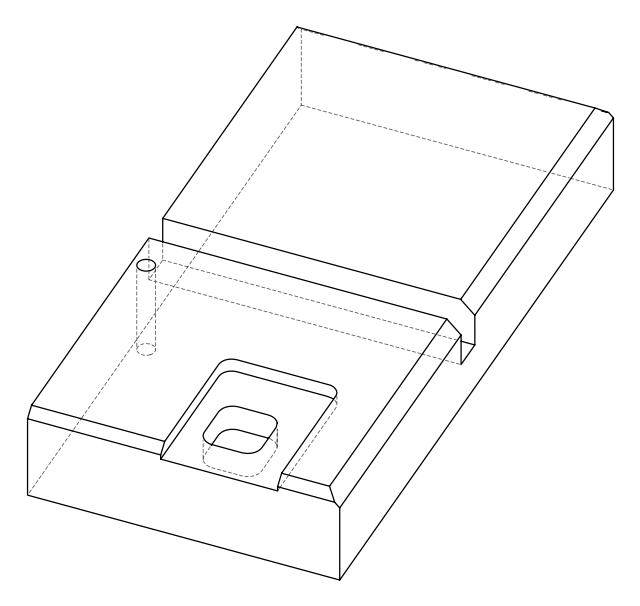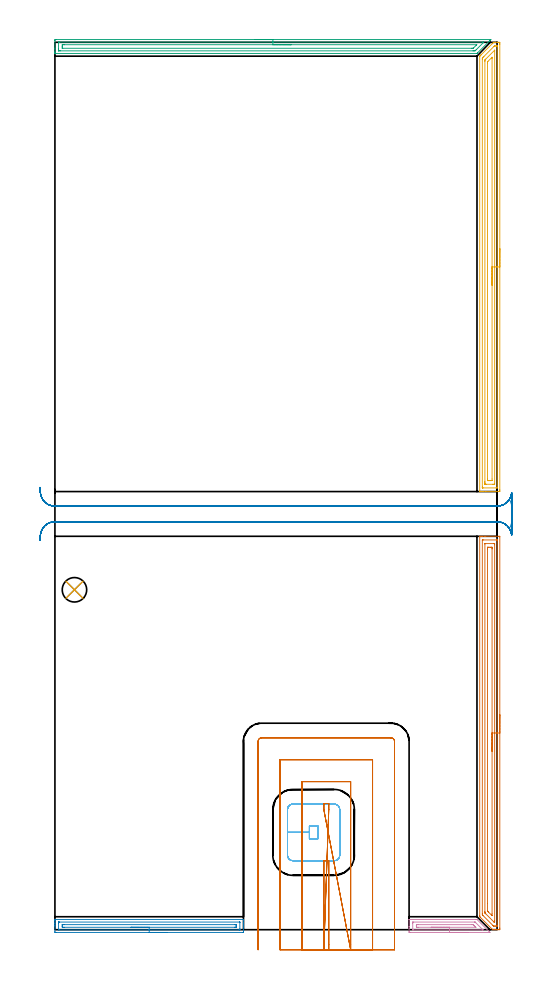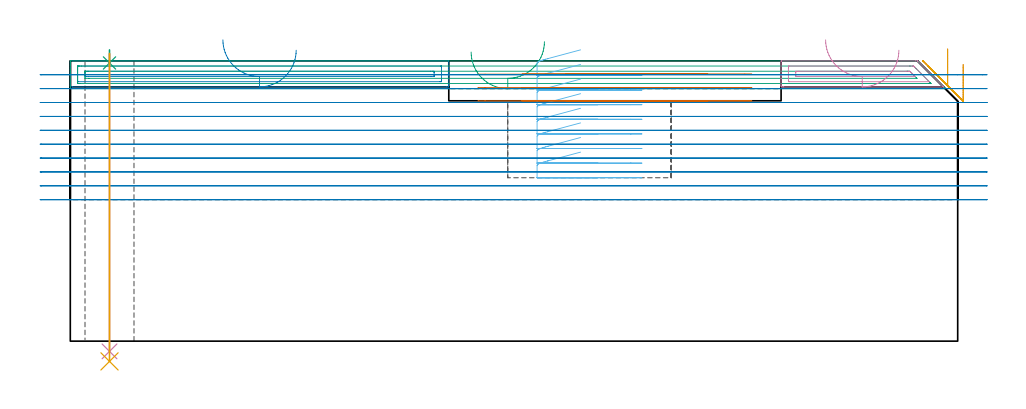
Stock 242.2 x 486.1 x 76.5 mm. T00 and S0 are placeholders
(PLAN: 11 operations, 4 tool changes, 48.2 min)
(1 AREA_MILL | FG_CHAMFER_SURFACE | UGT0205_001 | 7.09 min | 13413 mm3)
(2 AREA_MILL_1 | FG_CHAMFER_SURFACE_1 | UGT0205_001 | 2.67 min | 2712 mm3)
(3 AREA_MILL_2 | FG_CHAMFER_SURFACE_2 | UGT0205_001 | 5.86 min | 6984 mm3)
(4 AREA_MILL_3 | FG_CHAMFER_SURFACE_3 | UGT0205_001 | 1.17 min | 1116 mm3)
(5 AREA_MILL_4 | FG_CHAMFER_SURFACE_4 | UGT0205_001 | 8.06 min | 15031 mm3)
(6 MILL_RECTANGULAR_POCKET | POCKET_RECTANGULAR_STRAIGHT | NXT0201_012 | Follow Part, ap 4, ae 75% | 3.67 min | 63566 mm3)
(7 MILL_SLOT | SLOT_PARTIAL_RECTANGULAR | NXT0201_012 | Follow Part, ap 4, ae 75% | 7.7 min | 89431 mm3)
(8 MILL_RECTANGULAR_SLOT | SLOT_RECTANGULAR | NXT0201_012 | Follow Part, ap 4, ae 75% | 11.33 min | 224143 mm3)
(9 SPOT_DRILL | STEP1HOLE | NXT0321_9005460120000 | 0.03 min | 56 mm3)
(10 DRILL_THROUGH_HOLE_INTO_CENTER | STEP1HOLE | NXT0301_042 | 0.33 min | 3059 mm3)
(11 DRILL_TO_ENLARGE_THROUGH_HOLE | STEP1HOLE | UGT0301_268 | 0.34 min | 7815 mm3)
(TOOL UGT0205_001 | Chamfer Mill 20 x 3 x 45 deg. | D20 FL50 Z2)
(TOOL NXT0201_012 | ENDMILL 16mm [2P460-1600-NA 1630] | D16 FL38 Z6)
(TOOL NXT0321_9005460120000 | NC Spot Drill, 142deg, 12mm, Carbide, Uncoated | D12 PA142 FL30 Z2)
(TOOL NXT0301_042 | Carbide Drill 7.1mm [860.1-0710-057A1-MM 2214] | D7.1 PA140 FL85 Z2)
(TOOL UGT0301_268 | Twist Drill 13.4 mm | D13.4 PA118 FL108 Z2)
(OP 1 AREA_MILL)
G17 G21 G94 G90
T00 M6
G54
G17 G0 G90 X243.7 Y117.75 S1061 M3
G43 Z86.5 H0
Z75.5
G94 G1 Y117.712 Z74.628 F250.
Y117.598 Z73.764
Y117.409 Z72.912
Y117.147 Z72.08
Y116.813 Z71.274
Y116.41 Z70.5
Y115.942 Z69.764
Y115.41 Z69.072
Y114.821 Z68.429
Y114.178 Z67.84
Y113.486 Z67.309
Y112.75 Z66.84
Y111.976 Z66.437
Y111.17 Z66.103
Y110.338 Z65.841
Y109.486 Z65.652
Y108.622 Z65.538
Y107.75 Z65.5
Y0.907
X243.699 Y0.611 Z65.501
X243.692 Y0.022 Z65.503
X243.69 Y0.007 Z65.505
X243.105 Y0. Z66.09
X242.541 Z66.656
X242.213 Z66.983
X241.649 Z67.547
X241.321 Z67.874
X240.665 Z68.535
X240.312 Z68.888
X239.798 Z69.392
X239.796 Y0.002 Z69.395
X239.79 Y0.006 Z69.401
X239.634 Y0.164 Z69.563
X232.939 Y6.86 Z76.259
X232.831 Y6.971 Z76.367
X232.701 Y7.105 Z76.486
X232.7 Y7.753 Z76.5
Y215.336
X232.703 Y215.49 Z76.488
X232.753 Y215.493 Z76.439
X233.138 Y215.5 Z76.061
X233.531 Z75.669
X234.187 Z75.008
X235.407 Z73.79
X235.971 Z73.224
X243.105 Z66.093
X243.388 Y215.498 Z65.809
X243.692 Y215.49 Z65.506
X243.699 Y215.187 Z65.499
X243.7 Y107.75 Z65.5
X242.286 Z66.914
Y2.323
X242.279 Y2.015 Z66.921
X242.261 Y2.01 Z66.939
X242.213 Y2.007 Z66.987
X241.716 Y2.001 Z67.484
X241.321 Y2. Z67.879
X240.825 Z68.375
X240.429 Y2.004 Z68.771
X240.298 Y2.007 Z68.902
X240.252 Y2.01 Z68.948
X240.216 Y2.042 Z68.984
X240.143 Y2.111 Z69.057
X239.853 Y2.396 Z69.347
X234.498 Y7.753 Z74.702
X234.187 Y8.07 Z75.013
X234.121 Y8.14 Z75.079
X234.114 Y8.646 Z75.086
Y213.176
X234.121 Y213.485 Z75.079
X234.139 Y213.49 Z75.061
X234.187 Y213.493 Z75.013
X234.684 Y213.499 Z74.516
X241.817 Z67.383
X242.213 Y213.495 Z66.987
X242.268 Y213.492 Z66.932
X242.279 Y213.49 Z66.921
X242.282 Y213.42 Z66.918
X242.284 Y213.323 Z66.916
X242.286 Y213.177 Z66.914
Y213.104
Y107.75
X240.872 Z68.328
X240.871 Y5.075 Z68.329
X240.87 Y4.633 Z68.33
X240.867 Y4.182 Z68.333
X240.864 Y4.057 Z68.336
X240.859 Y4.009 Z68.341
X240.822 Y4.006 Z68.378
X240.768 Y4.004 Z68.432
X240.732 Y4.006 Z68.468
X240.705 Y4.01 Z68.495
X240.67 Y4.041 Z68.53
X240.518 Y4.182 Z68.682
X235.971 Y8.729 Z73.229
X235.569 Y9.14 Z73.631
X235.546 Y9.165 Z73.654
X235.535 Y9.197 Z73.665
X235.532 Y9.274 Z73.668
X235.53 Y9.391 Z73.67
X235.529 Y9.539 Z73.671
X235.528 Y9.982 Z73.672
X235.529 Y211.318 Z73.671
X235.53 Y211.429 Z73.67
X235.533 Y211.482 Z73.667
X235.534 Y211.488 Z73.666
X235.556 Y211.492 Z73.644
X235.607 Y211.496 Z73.593
X235.789 Y211.5 Z73.411
X240.429 Z68.771
X240.611 Y211.498 Z68.589
X240.732 Y211.495 Z68.468
X240.829 Y211.49 Z68.371
X240.865 Y211.482 Z68.335
X240.866 Y211.464 Z68.334
X240.869 Y211.318 Z68.331
X240.871 Y210.876 Z68.329
X240.872 Y107.75 Z68.328
X239.457 Z69.743
Y8.646
X239.455 Y7.836 Z69.745
X239.453 Y7.753 Z69.747
X239.45 Y7.707 Z69.75
X239.437 Y7.715 Z69.763
X239.431 Y7.719 Z69.769
X239.395 Y7.753 Z69.805
X237.465 Y9.685 Z71.735
X237.176 Y9.979 Z72.024
X236.984 Y10.177 Z72.216
X236.949 Y10.229 Z72.251
X236.948 Y10.251 Z72.252
X236.944 Y10.35 Z72.256
X236.943 Y14.313 Z72.257
Y208.639
X236.949 Y209.446 Z72.251
X236.954 Y209.49 Z72.246
X237.002 Y209.493 Z72.198
X237.11 Y209.497 Z72.09
X237.324 Y209.499 Z71.876
X237.754 Y209.5 Z71.446
X238.646 Z70.554
X239.09 Y209.499 Z70.11
X239.296 Y209.497 Z69.904
X239.398 Y209.493 Z69.802
X239.445 Y209.49 Z69.755
X239.45 Y209.459 Z69.75
X239.457 Y208.72 Z69.743
Y208.639
Y107.75
Y106.878 Z69.781
Y106.014 Z69.895
Y105.162 Z70.083
Y104.33 Z70.346
Y103.524 Z70.68
Y102.75 Z71.082
Y102.014 Z71.551
Y101.322 Z72.082
Y100.679 Z72.672
Y100.09 Z73.315
Y99.558 Z74.007
Y99.09 Z74.743
Y98.687 Z75.516
Y98.353 Z76.322
Y98.091 Z77.154
Y97.902 Z78.006
Y97.788 Z78.871
Y97.75 Z79.743
G0 Z86.5
M5
M2
(OP 2 AREA_MILL_1)
G17 G21 G94 G90
T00 M6
G54
G17 G0 G90 X61.65 Y-1.5 S1061 M3
G43 Z86.5 H0
Z79.4
G94 G1 X61.612 Z78.528 F250.
X61.498 Z77.664
X61.309 Z76.812
X61.047 Z75.98
X60.713 Z75.174
X60.31 Z74.4
X59.842 Z73.664
X59.31 Z72.972
X58.721 Z72.329
X58.078 Z71.74
X57.386 Z71.208
X56.65 Z70.74
X55.876 Z70.337
X55.07 Z70.003
X54.238 Z69.741
X53.386 Z69.552
X52.522 Z69.438
X51.65 Z69.4
X0.552 Y-1.499 Z69.401
X0.093 Y-1.494 Z69.403
X0.008 Y-1.491 Z69.405
X0. Y-1.038 Z69.858
Y1.609 Z72.502
Y2.277 Z73.174
Y2.491 Z73.388
Y3.159 Z74.056
Y3.373 Z74.27
Y3.802 Z74.701
Y4.709 Z75.608
Y5.138 Z76.036
X0.001 Y5.377 Z76.275
X0.01 Y5.594 Z76.492
X0.108 Y5.6 Z76.5
X103.192
X103.29 Y5.594 Z76.492
X103.3 Y5.375 Z76.274
Y3.802 Z74.701
Y3.373 Z74.27
Y3.159 Z74.056
Y2.491 Z73.388
Y2.277 Z73.174
Y1.609 Z72.502
Y-0.704 Z70.192
X103.297 Y-1.038 Z69.858
X103.292 Y-1.491 Z69.405
X103.207 Y-1.494 Z69.403
X102.748 Y-1.5 Z69.4
X51.65
Y-0.086 Z70.814
X2.259
X2.115 Y-0.084 Z70.816
X2.044 Y-0.082 Z70.818
X2.015 Y-0.079 Z70.821
X2.01 Y-0.061 Z70.839
X2.005 Y0.006 Z70.906
X2.001 Y0.171 Z71.071
X2. Y3.7 Z74.6
X2.002 Y4.028 Z74.928
X2.006 Y4.121 Z75.021
X2.01 Y4.174 Z75.074
X2.025 Y4.179 Z75.079
X2.125 Y4.182 Z75.082
X2.33 Y4.185 Z75.085
X2.4 Y4.186 Z75.086
X101.041
X101.185 Y4.184 Z75.084
X101.256 Y4.182 Z75.082
X101.285 Y4.179 Z75.079
X101.29 Y4.161 Z75.061
X101.295 Y4.094 Z74.994
X101.299 Y3.929 Z74.829
X101.3 Y0.4 Z71.3
X101.298 Y0.072 Z70.972
X101.294 Y-0.021 Z70.879
X101.29 Y-0.074 Z70.826
X101.275 Y-0.079 Z70.821
X101.175 Y-0.082 Z70.818
X100.97 Y-0.085 Z70.815
X100.9 Y-0.086 Z70.814
X51.65
Y1.328 Z72.228
X4.996 Y1.329 Z72.229
X4.388 Y1.33 Z72.23
X4.107 Y1.333 Z72.233
X4.022 Y1.335 Z72.235
X4.008 Y1.503 Z72.403
X4.003 Y1.609 Z72.509
X4. Y1.715 Z72.615
Y2.491 Z73.391
X4.001 Y2.596 Z73.496
X4.006 Y2.703 Z73.603
X4.011 Y2.765 Z73.665
X4.037 Y2.767 Z73.667
X4.107 Y2.769 Z73.669
X4.713 Y2.771 Z73.671
X4.996 Y2.772 Z73.672
X98.304 Y2.771 Z73.671
X98.912 Y2.77 Z73.67
X99.193 Y2.767 Z73.667
X99.278 Y2.765 Z73.665
X99.292 Y2.597 Z73.497
X99.297 Y2.491 Z73.391
X99.3 Y2.385 Z73.285
Y1.609 Z72.509
X99.299 Y1.504 Z72.404
X99.294 Y1.397 Z72.297
X99.289 Y1.335 Z72.235
X99.263 Y1.333 Z72.233
X99.193 Y1.331 Z72.231
X98.587 Y1.329 Z72.229
X98.304 Y1.328 Z72.228
X51.65
X50.778 Z72.266
X49.914 Z72.38
X49.062 Z72.569
X48.23 Z72.832
X47.424 Z73.165
X46.65 Z73.568
X45.914 Z74.037
X45.222 Z74.568
X44.579 Z75.157
X43.99 Z75.801
X43.458 Z76.493
X42.99 Z77.228
X42.587 Z78.002
X42.253 Z78.808
X41.991 Z79.64
X41.802 Z80.492
X41.688 Z81.357
X41.65 Z82.228
G0 Z86.5
M5
M2
(OP 3 AREA_MILL_2)
G17 G21 G94 G90
T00 M6
G54
G17 G0 G90 X109.4 Y487.6 S1061 M3
G43 Z86.5 H0
Z78.9
G94 G1 X109.438 Z78.028 F250.
X109.552 Z77.164
X109.741 Z76.312
X110.003 Z75.48
X110.337 Z74.674
X110.74 Z73.9
X111.208 Z73.164
X111.74 Z72.472
X112.329 Z71.829
X112.972 Z71.24
X113.664 Z70.708
X114.4 Z70.24
X115.174 Z69.837
X115.98 Z69.503
X116.812 Z69.241
X117.664 Z69.052
X118.528 Z68.938
X119.4 Z68.9
X238.664
X238.696 Y487.599 Z68.899
X238.789 Y487.592 Z68.897
X238.779 Y487.574 Z68.915
X238.632 Y487.431 Z69.067
X238.489 Y487.286 Z69.209
X238.35 Y487.149 Z69.349
X238.185 Y486.984 Z69.514
X238.053 Y486.851 Z69.645
X237.925 Y486.723 Z69.774
X231.487 Y480.286 Z76.213
X231.273 Y480.075 Z76.422
X231.195 Y480.003 Z76.489
X231.04 Y480. Z76.5
X0.168
X0.01 Y480.002 Z76.488
X0.003 Y480.116 Z76.376
X0. Y480.236 Z76.263
Y480.528 Z75.971
Y481.185 Z75.309
Y482.385 Z74.112
Y482.928 Z73.566
Y487.015 Z69.482
X0.004 Y487.286 Z69.211
X0.01 Y487.593 Z68.904
X0.296 Y487.597 Z68.901
X0.615 Y487.6 Z68.9
X119.4
Y486.186 Z70.314
X234.414 Y486.185 Z70.315
X234.613 Y486.184 Z70.316
X234.852 Y486.182 Z70.318
X234.909 Y486.179 Z70.321
X234.886 Y486.148 Z70.352
X234.715 Y485.969 Z70.531
X234.613 Y485.863 Z70.637
X230.922 Y482.172 Z74.328
X230.805 Y482.057 Z74.443
X230.475 Y481.737 Z74.763
X230.147 Y481.421 Z75.079
X229.908 Y481.418 Z75.082
X229.254 Y481.415 Z75.085
X229.019 Y481.414 Z75.086
X3.059
X2.401 Y481.416 Z75.084
X2.163 Y481.418 Z75.082
X2.051 Y481.421 Z75.079
X2.009 Y481.428 Z75.072
X2.007 Y481.451 Z75.049
X2.002 Y481.575 Z74.925
X2. Y482.057 Z74.443
Y482.448 Z74.052
X2.001 Y485.934 Z70.566
X2.005 Y486.065 Z70.435
X2.01 Y486.168 Z70.332
X2.017 Y486.18 Z70.32
X2.032 Y486.182 Z70.318
X2.072 Y486.183 Z70.317
X2.401 Y486.185 Z70.315
X2.636 Y486.186 Z70.314
X119.4
Y484.772 Z71.728
X230.938 Y484.771 Z71.729
X230.975 Y484.77 Z71.73
X231.04 Y484.767 Z71.733
X231.049 Y484.766 Z71.734
X231.046 Y484.756 Z71.744
X231.04 Y484.741 Z71.759
X231.006 Y484.705 Z71.795
X230.972 Y484.672 Z71.828
X229.228 Y482.928 Z73.572
X229.13 Y482.841 Z73.659
X228.77 Y482.833 Z73.667
X228.566 Y482.83 Z73.67
X228.463 Y482.829 Z73.671
X228.361
X4.289
X4.187 Y482.83 Z73.67
X4.085 Y482.833 Z73.667
X4.024 Y482.835 Z73.665
X4.01 Y482.869 Z73.631
X4.007 Y482.928 Z73.572
X4.002 Y483.11 Z73.39
X4. Y483.8 Z72.7
X4.001 Y483.982 Z72.518
X4.008 Y484.672 Z71.828
X4.01 Y484.757 Z71.743
X4.092 Y484.765 Z71.735
X4.187 Y484.767 Z71.733
X4.978 Y484.771 Z71.729
X5.08
X119.4 Y484.772 Z71.728
X120.272 Z71.767
X121.136 Z71.88
X121.988 Z72.069
X122.82 Z72.332
X123.626 Z72.665
X124.4 Z73.068
X125.136 Z73.537
X125.828 Z74.068
X126.471 Z74.657
X127.06 Z75.301
X127.592 Z75.993
X128.06 Z76.728
X128.463 Z77.502
X128.797 Z78.308
X129.059 Z79.14
X129.248 Z79.992
X129.362 Z80.857
X129.4 Z81.728
G0 Z86.5
M5
M2
(OP 4 AREA_MILL_3)
G17 G21 G94 G90
T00 M6
G54
G17 G0 G90 X226.15 Y-1.5 S1061 M3
G43 Z86.5 H0
Z79.4
G94 G1 X226.112 Z78.528 F250.
X225.998 Z77.664
X225.809 Z76.812
X225.547 Z75.98
X225.213 Z75.174
X224.81 Z74.4
X224.342 Z73.664
X223.81 Z72.972
X223.221 Z72.329
X222.578 Z71.74
X221.886 Z71.209
X221.15 Z70.74
X220.376 Z70.337
X219.57 Z70.003
X218.738 Z69.741
X217.886 Z69.552
X217.022 Z69.438
X216.15 Z69.4
X194.715
X194.489 Y-1.499 Z69.401
X194.033 Y-1.493 Z69.403
X194.008 Y-1.491 Z69.405
X194. Y-1.038 Z69.857
Y0.727 Z71.62
Y1.515 Z72.414
Y1.609 Z72.507
X194.001 Y5.504 Z76.403
X194.01 Y5.595 Z76.493
X194.047 Y5.6 Z76.5
X230.738
X231.194 Y5.596 Z76.491
X231.214 Y5.584 Z76.482
X231.222 Y5.579 Z76.477
X238.106 Y-1.307 Z69.593
X238.272 Y-1.479 Z69.419
X238.286 Y-1.497 Z69.4
X238.113 Y-1.5
X216.15
Y-0.086 Z70.814
X196.257 Y-0.085 Z70.815
X196.186
X196.062 Y-0.08 Z70.82
X196.009 Y-0.077 Z70.823
X196.005 Y-0.047 Z70.853
X196.002 Y-0.014 Z70.886
X196. Y0.101 Z71.001
Y3.63 Z74.53
X196.003 Y3.886 Z74.786
X196.007 Y4.057 Z74.957
X196.013 Y4.179 Z75.079
X196.054 Y4.181 Z75.081
X196.257 Y4.185 Z75.085
X229.924
X230.126 Y4.181 Z75.081
X230.148 Y4.179 Z75.079
X230.201 Y4.137 Z75.037
X230.334 Y4.011 Z74.911
X230.497 Y3.852 Z74.752
X234.396 Y-0.047 Z70.853
X234.419 Y-0.073 Z70.827
X234.423 Y-0.081 Z70.819
X234.421 Y-0.083 Z70.817
X234.393 Y-0.084 Z70.816
X234.275 Y-0.086 Z70.814
X234.205
X216.15
Y1.328 Z72.228
X198.91 Y1.329 Z72.229
X198.303 Y1.332 Z72.232
X198.025 Y1.336 Z72.236
X198.002 Y1.609 Z72.509
X198.001 Y1.633 Z72.533
Y2.491 Z73.391
X198.002 Y2.515 Z73.415
X198.025 Y2.764 Z73.664
X198.63 Y2.77 Z73.67
X198.91 Y2.771 Z73.671
X228.086
X228.69
X228.97 Y2.767 Z73.667
X229.062 Y2.765 Z73.665
X229.13 Y2.759 Z73.659
X229.184 Y2.708 Z73.608
X229.406 Y2.491 Z73.391
X229.854 Y2.047 Z72.947
X230.291 Y1.609 Z72.509
X230.435 Y1.462 Z72.362
X230.547 Y1.344 Z72.244
X230.554 Y1.335 Z72.235
X230.544 Y1.333 Z72.233
X230.496 Y1.33 Z72.23
X230.416 Y1.329 Z72.229
X216.15 Y1.328 Z72.228
X215.278 Z72.267
X214.413 Z72.38
X213.562 Z72.569
X212.73 Z72.832
X211.924 Z73.165
X211.15 Z73.568
X210.414 Z74.037
X209.722 Z74.568
X209.079 Z75.157
X208.49 Z75.801
X207.958 Z76.493
X207.49 Z77.228
X207.087 Z78.002
X206.753 Z78.808
X206.491 Z79.64
X206.302 Z80.492
X206.188 Z81.357
X206.15 Z82.228
G0 Z86.5
M5
M2
(OP 5 AREA_MILL_4)
G17 G21 G94 G90
T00 M6
G54
G17 G0 G90 X243.7 Y373.05 S1061 M3
G43 Z86.5 H0
Z75.5
G94 G1 Y373.012 Z74.628 F250.
Y372.898 Z73.764
Y372.709 Z72.912
Y372.447 Z72.08
Y372.113 Z71.274
Y371.71 Z70.5
Y371.242 Z69.764
Y370.71 Z69.072
Y370.121 Z68.429
Y369.478 Z67.84
Y368.786 Z67.308
Y368.05 Z66.84
Y367.276 Z66.437
Y366.47 Z66.103
Y365.638 Z65.841
Y364.786 Z65.652
Y363.922 Z65.538
Y363.05 Z65.5
Y240.919
X243.699 Y240.622 Z65.501
X243.693 Y240.032 Z65.504
X243.692 Y240.007 Z65.506
X243.105 Y240. Z66.093
X235.971 Z73.224
X234.537 Z74.66
X234.187 Z75.008
X233.488 Z75.712
X233.167 Z76.033
X232.757 Y240.003 Z76.434
X232.705 Y240.006 Z76.485
X232.703 Y240.007 Z76.488
X232.7 Y240.175 Z76.5
Y478.329
X232.704 Y478.495 Z76.489
X232.776 Y478.577 Z76.421
X232.96 Y478.76 Z76.24
X233.041 Y478.841 Z76.159
X233.295 Y479.097 Z75.901
X233.421 Y479.223 Z75.776
X239.538 Y485.339 Z69.659
X240.006 Y485.806 Z69.194
X240.277 Y486.074 Z68.922
X240.309 Y486.098 Z68.889
X240.507 Y486.1 Z68.691
X241.321 Z67.873
X242.562 Z66.634
X243.105 Y486.097 Z66.09
X243.69 Y486.093 Z65.505
X243.692 Y486.067 Z65.503
X243.698 Y485.478 Z65.502
X243.7 Y484.881 Z65.5
Y363.05
X242.286 Z66.914
Y242.336
X242.279 Y242.025 Z66.921
X242.262 Y242.01 Z66.938
X242.213 Y242.008 Z66.987
X241.728 Y242.001 Z67.472
X234.594 Z74.606
X234.187 Y242.008 Z75.013
X234.131 Y242.01 Z75.069
X234.121 Y242.02 Z75.079
X234.118 Y242.093 Z75.082
X234.116 Y242.19 Z75.084
X234.114 Y242.482 Z75.086
X234.115 Y476.614 Z75.085
X234.121 Y477.435 Z75.079
X234.125 Y477.464 Z75.075
X234.14 Y477.483 Z75.06
X234.187 Y477.534 Z75.013
X234.583 Y477.933 Z74.617
X234.978 Y478.329 Z74.222
X240.429 Y483.779 Z68.771
X240.7 Y484.041 Z68.5
X240.741 Y484.079 Z68.459
X240.793 Y484.09 Z68.407
X240.916 Y484.096 Z68.284
X241.321 Y484.099 Z67.879
X241.806 Z67.394
X242.213 Y484.092 Z66.987
X242.269 Y484.09 Z66.931
X242.279 Y484.08 Z66.921
X242.282 Y484.007 Z66.918
X242.284 Y483.91 Z66.916
X242.286 Y483.764 Z66.914
Y483.691
Y363.05
X240.872 Z68.328
X240.871 Y244.197 Z68.329
X240.869 Y244.086 Z68.331
X240.867 Y244.031 Z68.333
X240.865 Y244.012 Z68.335
X240.821 Y244.009 Z68.379
X240.624 Y244.002 Z68.576
X240.429 Y244.001 Z68.771
X239.734 Y244. Z69.466
X236.167 Z73.033
X235.971 Y244.001 Z73.229
X235.775 Y244.002 Z73.425
X235.644 Y244.006 Z73.556
X235.544 Y244.01 Z73.656
X235.535 Y244.051 Z73.665
X235.533 Y244.197 Z73.667
X235.53 Y244.638 Z73.67
X235.529 Y245.09 Z73.671
X235.528 Y245.533 Z73.672
X235.529 Y475.648 Z73.671
X235.53 Y476.089 Z73.67
X235.533 Y476.316 Z73.667
X235.536 Y476.424 Z73.664
X235.645 Y476.542 Z73.555
X235.806 Y476.706 Z73.394
X235.971 Y476.871 Z73.229
X240.716 Y481.616 Z68.484
X240.84 Y481.736 Z68.36
X240.862 Y481.754 Z68.338
X240.865 Z68.335
X240.867 Y481.744 Z68.333
X240.87 Y481.686 Z68.33
X240.871 Y481.632 Z68.329
X240.872 Y481.592 Z68.328
Y363.05
X239.457 Z69.743
Y246.877
X239.452 Y246.069 Z69.748
X239.451 Y246.019 Z69.749
X239.411 Y246.01 Z69.789
X239.302 Y246.006 Z69.898
X239.084 Y246.002 Z70.116
X238.646 Y246. Z70.554
X237.754 Z71.446
X237.31 Y246.002 Z71.89
X237.095 Y246.006 Z72.105
X236.989 Y246.01 Z72.211
X236.949 Y246.017 Z72.251
X236.943 Y246.877 Z72.257
Y474.754
X236.947 Y475.161 Z72.253
X236.95 Y475.362 Z72.25
X236.96 Y475.4 Z72.24
X236.984 Y475.428 Z72.216
X237.031 Y475.479 Z72.169
X237.197 Y475.648 Z72.003
X239.261 Y477.712 Z69.939
X239.426 Y477.873 Z69.774
X239.443 Y477.888 Z69.757
X239.449 Y477.89 Z69.751
X239.451 Y477.882 Z69.749
X239.454 Y477.761 Z69.746
X239.457 Y477.516 Z69.743
Y477.435
Y363.05
Y362.178 Z69.781
Y361.314 Z69.895
Y360.462 Z70.083
Y359.63 Z70.346
Y358.824 Z70.68
Y358.05 Z71.082
Y357.314 Z71.551
Y356.622 Z72.082
Y355.979 Z72.672
Y355.39 Z73.315
Y354.858 Z74.007
Y354.39 Z74.743
Y353.987 Z75.516
Y353.653 Z76.322
Y353.391 Z77.154
Y353.202 Z78.006
Y353.088 Z78.871
Y353.05 Z79.743
G0 Z86.5
M5
M2
(OP 6 MILL_RECTANGULAR_POCKET)
G17 G21 G94 G90
T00 M6
G54
G17 G0 G90 X139.262 Y68.8 S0 M3
G43 Z86.5 H1
Z79.5
G94 G1 X130.4 Z77.125 F250.
X130.227 Z77.079
X129.746 Y68.733 Z76.949
X129.282 Y68.589 Z76.819
X128.848 Y68.373 Z76.689
X128.454 Y68.09 Z76.559
X128.11 Y67.746 Z76.428
X127.827 Y67.352 Z76.298
X127.611 Y66.918 Z76.168
X127.467 Y66.454 Z76.038
X127.4 Y65.973 Z75.908
Y53.3 Z72.512
X139.4
Y49.8 F500.
X144.
Y56.8
X139.4
Y53.3
X127.4
Y40.8
G3 X130.4 Y37.8 R3.
G1 X153.
G3 X156. Y40.8 R3.
G1 Y65.8
G3 X153. Y68.8 R3.
G1 X130.4
G3 X127.4 Y65.8 R3.
G1 Y53.3
Y52.3
G0 X139.262 Y68.8 Z75.512
G1 X130.4 Z73.138 F250.
X130.227 Z73.091
X129.746 Y68.733 Z72.961
X129.282 Y68.589 Z72.831
X128.848 Y68.373 Z72.701
X128.454 Y68.09 Z72.571
X128.11 Y67.746 Z72.441
X127.827 Y67.352 Z72.311
X127.611 Y66.918 Z72.181
X127.467 Y66.454 Z72.051
X127.4 Y65.973 Z71.921
Y53.3 Z68.525
X139.4
Y49.8 F500.
X144.
Y56.8
X139.4
Y53.3
X127.4
Y40.8
G3 X130.4 Y37.8 R3.
G1 X153.
G3 X156. Y40.8 R3.
G1 Y65.8
G3 X153. Y68.8 R3.
G1 X130.4
G3 X127.4 Y65.8 R3.
G1 Y53.3
Y52.3
G0 X139.262 Y68.8 Z71.525
G1 X130.4 Z69.15 F250.
X130.227 Z69.104
X129.746 Y68.733 Z68.974
X129.282 Y68.589 Z68.844
X128.848 Y68.373 Z68.714
X128.454 Y68.09 Z68.584
X128.11 Y67.746 Z68.453
X127.827 Y67.352 Z68.323
X127.611 Y66.918 Z68.193
X127.467 Y66.454 Z68.063
X127.4 Y65.973 Z67.933
Y53.3 Z64.537
X139.4
Y49.8 F500.
X144.
Y56.8
X139.4
Y53.3
X127.4
Y40.8
G3 X130.4 Y37.8 R3.
G1 X153.
G3 X156. Y40.8 R3.
G1 Y65.8
G3 X153. Y68.8 R3.
G1 X130.4
G3 X127.4 Y65.8 R3.
G1 Y53.3
Y52.3
G0 X139.262 Y68.8 Z67.537
G1 X130.4 Z65.163 F250.
X130.227 Z65.116
X129.746 Y68.733 Z64.986
X129.282 Y68.589 Z64.856
X128.848 Y68.373 Z64.726
X128.454 Y68.09 Z64.596
X128.11 Y67.746 Z64.466
X127.827 Y67.352 Z64.336
X127.611 Y66.918 Z64.206
X127.467 Y66.454 Z64.076
X127.4 Y65.973 Z63.946
Y53.3 Z60.55
X139.4
Y49.8 F500.
X144.
Y56.8
X139.4
Y53.3
X127.4
Y40.8
G3 X130.4 Y37.8 R3.
G1 X153.
G3 X156. Y40.8 R3.
G1 Y65.8
G3 X153. Y68.8 R3.
G1 X130.4
G3 X127.4 Y65.8 R3.
G1 Y53.3
Y52.3
G0 X139.262 Y68.8 Z63.55
G1 X130.4 Z61.175 F250.
X130.227 Z61.129
X129.746 Y68.733 Z60.999
X129.282 Y68.589 Z60.869
X128.848 Y68.373 Z60.739
X128.454 Y68.09 Z60.609
X128.11 Y67.746 Z60.479
X127.827 Y67.352 Z60.348
X127.611 Y66.918 Z60.218
X127.467 Y66.454 Z60.088
X127.4 Y65.973 Z59.958
Y53.3 Z56.562
X139.4
Y49.8 F500.
X144.
Y56.8
X139.4
Y53.3
X127.4
Y40.8
G3 X130.4 Y37.8 R3.
G1 X153.
G3 X156. Y40.8 R3.
G1 Y65.8
G3 X153. Y68.8 R3.
G1 X130.4
G3 X127.4 Y65.8 R3.
G1 Y53.3
Y52.3
G0 X139.262 Y68.8 Z59.562
G1 X130.4 Z57.188 F250.
X130.227 Z57.141
X129.746 Y68.733 Z57.011
X129.282 Y68.589 Z56.881
X128.848 Y68.373 Z56.751
X128.454 Y68.09 Z56.621
X128.11 Y67.746 Z56.491
X127.827 Y67.352 Z56.361
X127.611 Y66.918 Z56.231
X127.467 Y66.454 Z56.101
X127.4 Y65.973 Z55.971
Y53.3 Z52.575
X139.4
Y49.8 F500.
X144.
Y56.8
X139.4
Y53.3
X127.4
Y40.8
G3 X130.4 Y37.8 R3.
G1 X153.
G3 X156. Y40.8 R3.
G1 Y65.8
G3 X153. Y68.8 R3.
G1 X130.4
G3 X127.4 Y65.8 R3.
G1 Y53.3
Y52.3
G0 X139.262 Y68.8 Z55.575
G1 X130.4 Z53.2 F250.
X130.227 Z53.154
X129.746 Y68.733 Z53.024
X129.282 Y68.589 Z52.894
X128.848 Y68.373 Z52.764
X128.454 Y68.09 Z52.634
X128.11 Y67.746 Z52.504
X127.827 Y67.352 Z52.373
X127.611 Y66.918 Z52.243
X127.467 Y66.454 Z52.113
X127.4 Y65.973 Z51.983
Y53.3 Z48.587
X139.4
Y49.8 F500.
X144.
Y56.8
X139.4
Y53.3
X127.4
Y40.8
G3 X130.4 Y37.8 R3.
G1 X153.
G3 X156. Y40.8 R3.
G1 Y65.8
G3 X153. Y68.8 R3.
G1 X130.4
G3 X127.4 Y65.8 R3.
G1 Y53.3
Y52.3
G0 X139.262 Y68.8 Z51.587
G1 X130.4 Z49.213 F250.
X130.227 Z49.166
X129.746 Y68.733 Z49.036
X129.282 Y68.589 Z48.906
X128.848 Y68.373 Z48.776
X128.454 Y68.09 Z48.646
X128.11 Y67.746 Z48.516
X127.827 Y67.352 Z48.386
X127.611 Y66.918 Z48.256
X127.467 Y66.454 Z48.126
X127.4 Y65.973 Z47.996
Y53.3 Z44.6
X139.4
Y49.8 F500.
X144.
Y56.8
X139.4
Y53.3
X127.4
Y40.8
G3 X130.4 Y37.8 R3.
G1 X153.
G3 X156. Y40.8 R3.
G1 Y65.8
G3 X153. Y68.8 R3.
G1 X130.4
G3 X127.4 Y65.8 R3.
G1 Y53.3
Y52.3
G0 Z86.5
M5
M2
(OP 7 MILL_SLOT)
G17 G21 G94 G90
T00 M6
G54
G17 G0 G90 X150. Y-11. S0 M3
G43 Z86.5 H1
Z72.867
G94 G1 Y-8. F250.
Y37.8 F500.
X147.3
Y-8.
Y-11. F250.
X150. Y65.8 F500.
Y68.8 F250.
Y69.1
X147.3
Y68.8
Y65.8
X162. Y-11. F500.
Y-8. F250.
Y81.1 F500.
X135.3
Y68.8
Y65.8 F250.
Y40.8 F500.
Y37.8 F250.
Y-8. F500.
Y-11. F250.
X174.
Y-8.
Y93.1 F500.
X123.3
Y-8.
Y-11. F250.
X186.
Y-8.
Y103.2 F500.
G3 X184.1 Y105.1 R1.9
G1 X113.2
G3 X111.3 Y103.2 R1.9
G1 Y-8.
Y-11. F250.
G0 X150. Z69.233
G1 Y-8.
Y37.8 F500.
X147.3
Y-8.
Y-11. F250.
X150. Y65.8 F500.
Y68.8 F250.
Y69.1
X147.3
Y68.8
Y65.8
X162. Y-11. F500.
Y-8. F250.
Y81.1 F500.
X135.3
Y68.8
Y65.8 F250.
Y40.8 F500.
Y37.8 F250.
Y-8. F500.
Y-11. F250.
X174.
Y-8.
Y93.1 F500.
X123.3
Y-8.
Y-11. F250.
X186.
Y-8.
Y103.2 F500.
G3 X184.1 Y105.1 R1.9
G1 X113.2
G3 X111.3 Y103.2 R1.9
G1 Y-8.
Y-11. F250.
G0 X150. Z65.6
G1 Y-8.
Y37.8 F500.
X147.3
Y-8.
Y-11. F250.
X150. Y65.8 F500.
Y68.8 F250.
Y69.1
X147.3
Y68.8
Y65.8
X162. Y-11. F500.
Y-8. F250.
Y81.1 F500.
X135.3
Y68.8
Y65.8 F250.
Y40.8 F500.
Y37.8 F250.
Y-8. F500.
Y-11. F250.
X174.
Y-8.
Y93.1 F500.
X123.3
Y-8.
Y-11. F250.
X186.
Y-8.
Y103.2 F500.
G3 X184.1 Y105.1 R1.9
G1 X113.2
G3 X111.3 Y103.2 R1.9
G1 Y-8.
Y-11. F250.
G0 Z86.5
M5
M2
(OP 8 MILL_RECTANGULAR_SLOT)
G17 G21 G94 G90
T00 M6
G54
G17 G0 G90 X-8.23 Y213.203 S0 M3
G43 Z86.5 H1
Z72.71
G94 G1 X-7.97 Y216.192 F250.
G2 X0. Y223.5 R8. F500.
G1 X242.2
G2 X248.943 Y219.805 R8.
G3 X250.2 Y224.109 R8.
G1 Y231.39
G3 X248.943 Y235.695 R8.
G2 X242.2 Y232. R8.
G1 X0.
G2 X-7.97 Y239.308 R8.
G1 X-8.23 Y242.297 F250.
G0 Y213.203 Z68.92
G1 X-7.97 Y216.192
G2 X0. Y223.5 R8. F500.
G1 X242.2
G2 X249.825 Y217.921 R8.
G1 X249.854 Y217.912
G3 X250.2 Y220.24 R8.
G1 Y235.266
G3 X249.855 Y237.591 R8.
G1 X249.826 Y237.582
G2 X242.2 Y232. R8.
G1 X0.
G2 X-7.97 Y239.308 R8.
G1 X-8.23 Y242.297 F250.
G0 Y213.203 Z65.13
G1 X-7.97 Y216.192
G2 X0. Y223.5 R8. F500.
G1 X242.2
G2 X250.17 Y216.192 R8.
G1 X250.2
Y239.308
X250.17
G2 X242.2 Y232. R8.
G1 X0.
G2 X-7.97 Y239.308 R8.
G1 X-8.23 Y242.297 F250.
G0 Y213.203 Z61.34
G1 X-7.97 Y216.192
G2 X0. Y223.5 R8. F500.
G1 X242.2
G2 X250.17 Y216.192 R8.
G1 X250.2
Y239.308
X250.17
G2 X242.2 Y232. R8.
G1 X0.
G2 X-7.97 Y239.308 R8.
G1 X-8.23 Y242.297 F250.
G0 Y213.203 Z57.55
G1 X-7.97 Y216.192
G2 X0. Y223.5 R8. F500.
G1 X242.2
G2 X250.17 Y216.192 R8.
G1 X250.2
Y239.308
X250.17
G2 X242.2 Y232. R8.
G1 X0.
G2 X-7.97 Y239.308 R8.
G1 X-8.23 Y242.297 F250.
G0 Y213.203 Z53.76
G1 X-7.97 Y216.192
G2 X0. Y223.5 R8. F500.
G1 X242.2
G2 X250.17 Y216.192 R8.
G1 X250.2
Y239.308
X250.17
G2 X242.2 Y232. R8.
G1 X0.
G2 X-7.97 Y239.308 R8.
G1 X-8.23 Y242.297 F250.
G0 Y213.203 Z49.97
G1 X-7.97 Y216.192
G2 X0. Y223.5 R8. F500.
G1 X242.2
G2 X250.17 Y216.192 R8.
G1 X250.2
Y239.308
X250.17
G2 X242.2 Y232. R8.
G1 X0.
G2 X-7.97 Y239.308 R8.
G1 X-8.23 Y242.297 F250.
G0 Y213.203 Z46.18
G1 X-7.97 Y216.192
G2 X0. Y223.5 R8. F500.
G1 X242.2
G2 X250.17 Y216.192 R8.
G1 X250.2
Y239.308
X250.17
G2 X242.2 Y232. R8.
G1 X0.
G2 X-7.97 Y239.308 R8.
G1 X-8.23 Y242.297 F250.
G0 Y213.203 Z42.39
G1 X-7.97 Y216.192
G2 X0. Y223.5 R8. F500.
G1 X242.2
G2 X250.17 Y216.192 R8.
G1 X250.2
Y239.308
X250.17
G2 X242.2 Y232. R8.
G1 X0.
G2 X-7.97 Y239.308 R8.
G1 X-8.23 Y242.297 F250.
G0 Y213.203 Z38.6
G1 X-7.97 Y216.192
G2 X0. Y223.5 R8. F500.
G1 X242.2
G2 X250.17 Y216.192 R8.
G1 X250.2
Y239.308
X250.17
G2 X242.2 Y232. R8.
G1 X0.
G2 X-7.97 Y239.308 R8.
G1 X-8.23 Y242.297 F250.
G0 Z86.5
M5
M2
(OP 9 SPOT_DRILL)
G17 G21 G94 G90
T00 M6
G54
G17 G0 G90 X10.7 Y186.2 S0 M3
G43 Z86.5 H0
G94 G81 G98 Z75.923 F250. R79.5
G80
M5
M2
(OP 10 DRILL_THROUGH_HOLE_INTO_CENTER)
G17 G21 G94 G90
T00 M6
G54
G17 G0 G90 X10.7 Y186.2 S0 M3
G43 Z86.5 H1
G94 G73 G98 Z-2.792 F250. Q6.608 R78.5
G80
M5
M2
(OP 11 DRILL_TO_ENLARGE_THROUGH_HOLE)
G17 G21 G94 G90
T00 M6
G54
G17 G0 G90 X10.7 Y186.2 S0 M3
G43 Z86.5 H0
G94 G73 G98 Z-5.526 F250. Q11.718 R78.5
G80
M5
M2
